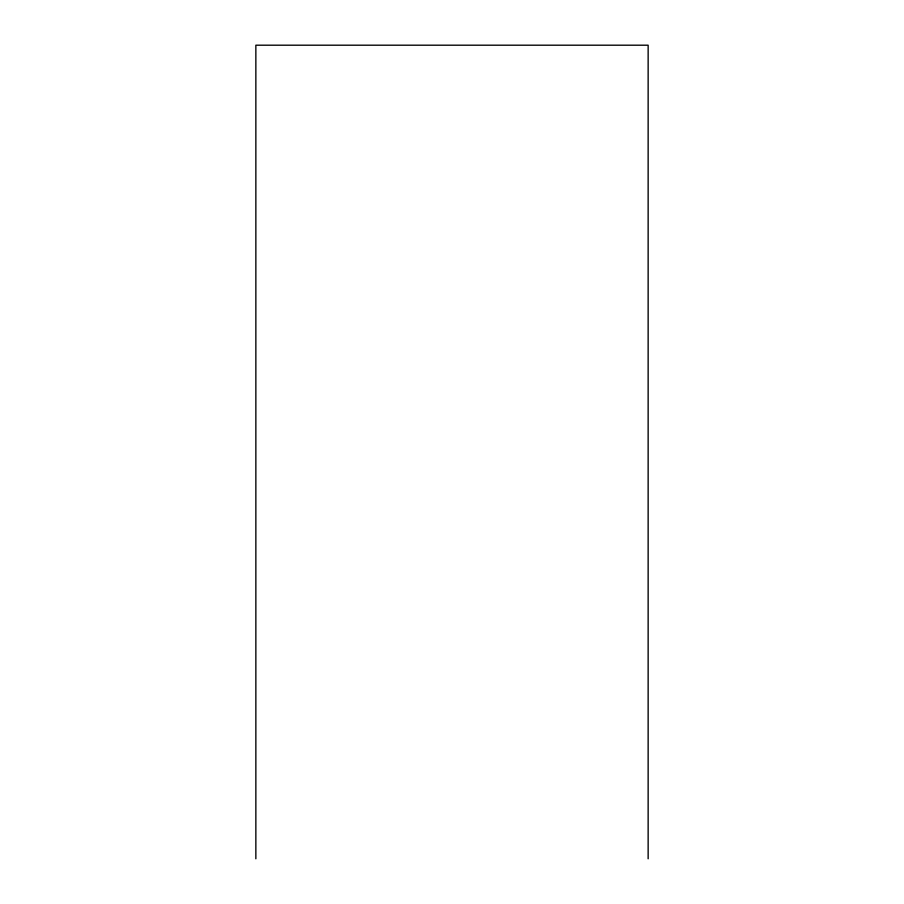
<?xml version="1.0" encoding="UTF-8"?>
<svg xmlns="http://www.w3.org/2000/svg" width="904" height="904" viewBox="0 0 904 904"><rect width="100%" height="100%" fill="white"/><g stroke="black" fill="none" stroke-linecap="round" stroke-linejoin="round"><path stroke-width="1.36" d="M648.145 858.8L648.145 45.2L255.855 45.2L255.855 858.8"/></g></svg>
